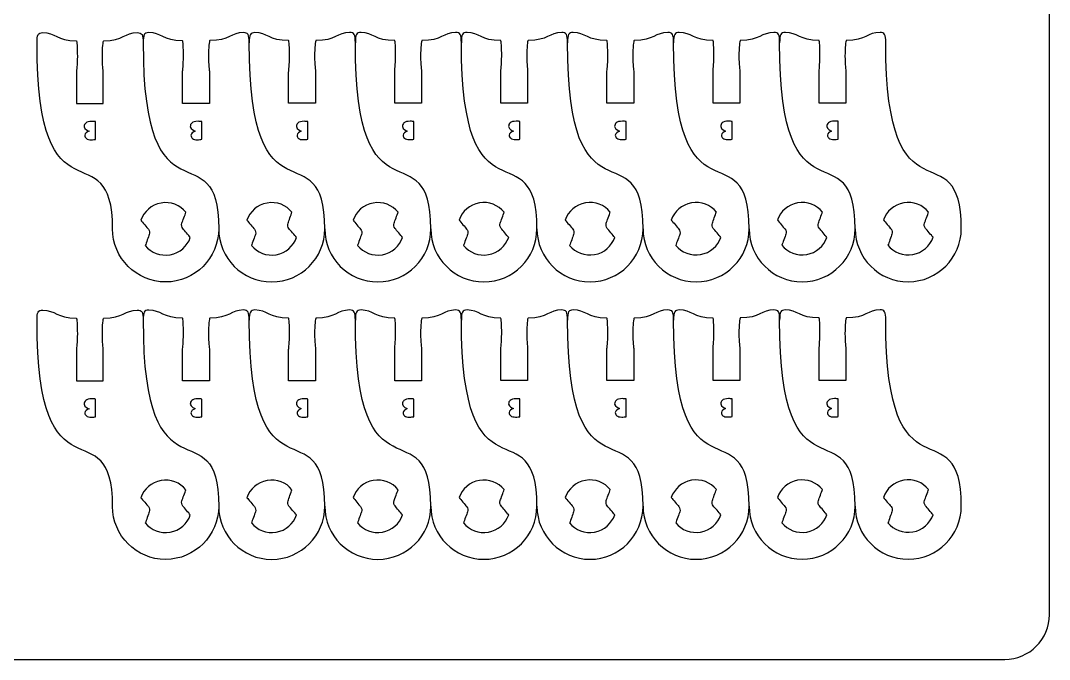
# Model space of a CAD drawing. Extents: x 0 to 300, y 0 to 300.
# Drawn here: x 184.9 to 300, y 0.1 to 71.5 of the extents above; entities that cross this region are included whole.
import ezdxf

# ---------------------------------------------------------------- set-up
doc = ezdxf.new("R2010")
doc.units = 0
doc.header["$MEASUREMENT"] = 0
doc.layers.add('DEFAULT', color=7, linetype='CONTINUOUS')

msp = doc.modelspace()

# ---------------------------------------------------------------- linework, layer by layer
at = {"layer": 'DEFAULT', "color": 1}
for points, knots in [([(295, 0.1), (198.33, 0.1), (101.67, 0.1), (5, 0.1), (2.25, 0.1), (0, 2.35), (0, 5.1), (0, 101.77), (0, 198.43), (0, 295.1), (0, 297.85), (2.25, 300.1), (5, 300.1), (101.67, 300.1), (198.33, 300.1), (295, 300.1), (297.75, 300.1), (300, 297.85), (300, 295.1), (300, 198.43), (300, 101.77), (300, 5.1), (300, 2.35), (297.75, 0.1), (295, 0.1)], [0, 0, 0, 0, 822.047, 822.047, 822.047, 823.047, 823.047, 823.047, 1645.094, 1645.094, 1645.094, 1646.094, 1646.094, 1646.094, 2468.141, 2468.141, 2468.141, 2469.141, 2469.141, 2469.141, 3291.188, 3291.188, 3291.188, 3292.188, 3292.188, 3292.188, 3292.188]), ([(194.21, 69.26), (194.15, 69.25), (194.06, 68.47), (194.06, 67.51), (194.06, 66.55), (194.16, 65.94), (194.16, 65.76), (194.16, 64.88), (194.16, 62.26), (194.16, 62.26), (193.16, 62.26), (192.16, 62.26), (191.16, 62.26), (191.16, 63.43), (191.16, 64.59), (191.16, 65.76), (191.16, 65.94), (191.26, 66.54), (191.26, 67.51), (191.26, 68.48), (191.22, 69.26), (191.16, 69.26), (188.95, 69.26), (188.79, 70.17), (187.39, 70.17), (186.88, 70.17), (186.75, 69.94), (186.75, 69.02), (186.75, 47.75), (195.2, 59.65), (195.2, 48.23), (195.2, 44.96), (197.87, 42.29), (201.14, 42.29), (204.41, 42.29), (207.07, 44.96), (207.07, 48.23), (207.07, 59.65), (198.62, 47.75), (198.62, 69.02), (198.62, 69.94), (198.5, 70.17), (197.97, 70.17), (196.58, 70.17), (196.42, 69.26), (194.21, 69.26)], [1, 1, 1, 1, 2, 2, 2, 3, 3, 3, 4, 4, 4, 12.51, 12.51, 12.51, 22.43, 22.43, 22.43, 23.43, 23.43, 23.43, 24.43, 24.43, 24.43, 25.43, 25.43, 25.43, 26.43, 26.43, 26.43, 27.43, 27.43, 27.43, 28.43, 28.43, 28.43, 29.43, 29.43, 29.43, 30.43, 30.43, 30.43, 31.43, 31.43, 31.43, 32.43, 32.43, 32.43, 32.43]), ([(207.07, 48.23), (207.07, 44.96), (209.73, 42.29), (213, 42.3), (216.28, 42.3), (218.94, 44.96), (218.94, 48.23), (218.93, 59.66), (210.49, 47.75), (210.49, 69.03), (210.49, 69.95), (210.36, 70.17), (209.84, 70.17), (208.45, 70.17), (208.29, 69.27), (206.08, 69.27), (206.02, 69.26), (205.93, 68.48), (205.93, 67.52), (205.93, 66.55), (206.03, 65.94), (206.03, 65.76), (206.03, 64.89), (206.03, 62.26), (206.03, 62.26), (205.03, 62.26), (204.03, 62.26), (203.03, 62.26), (203.03, 63.43), (203.03, 64.6), (203.03, 65.76), (203.03, 65.94), (203.13, 66.54), (203.13, 67.52), (203.13, 68.48), (203.08, 69.26), (203.03, 69.26), (200.82, 69.26), (200.66, 70.17), (199.26, 70.17), (198.74, 70.17), (198.62, 69.94), (198.62, 69.02)], [0, 0, 0, 0, 1, 1, 1, 2, 2, 2, 3, 3, 3, 4, 4, 4, 5, 5, 5, 6, 6, 6, 7, 7, 7, 8, 8, 8, 16.51, 16.51, 16.51, 26.43, 26.43, 26.43, 27.43, 27.43, 27.43, 28.43, 28.43, 28.43, 29.43, 29.43, 29.43, 30.43, 30.43, 30.43, 30.43]), ([(218.94, 48.23), (218.94, 44.96), (221.6, 42.3), (224.87, 42.3), (228.14, 42.3), (230.81, 44.96), (230.8, 48.24), (230.8, 59.66), (222.36, 47.76), (222.36, 69.03), (222.36, 69.95), (222.23, 70.18), (221.71, 70.18), (220.32, 70.18), (220.15, 69.27), (217.95, 69.27), (217.89, 69.26), (217.8, 68.48), (217.79, 67.52), (217.8, 66.55), (217.9, 65.94), (217.9, 65.77), (217.9, 64.89), (217.9, 62.27), (217.9, 62.27), (216.9, 62.27), (215.9, 62.27), (214.9, 62.27), (214.9, 63.43), (214.9, 64.6), (214.9, 65.77), (214.9, 65.94), (215, 66.55), (215, 67.52), (215, 68.49), (214.95, 69.27), (214.9, 69.27), (212.69, 69.27), (212.52, 70.17), (211.13, 70.17), (210.61, 70.17), (210.49, 69.95), (210.49, 69.03)], [0, 0, 0, 0, 1, 1, 1, 2, 2, 2, 3, 3, 3, 4, 4, 4, 5, 5, 5, 6, 6, 6, 7, 7, 7, 8, 8, 8, 16.51, 16.51, 16.51, 26.43, 26.43, 26.43, 27.43, 27.43, 27.43, 28.43, 28.43, 28.43, 29.43, 29.43, 29.43, 30.43, 30.43, 30.43, 30.43]), ([(230.8, 48.24), (230.8, 44.97), (233.47, 42.3), (236.74, 42.3), (240.01, 42.3), (242.68, 44.97), (242.67, 48.24), (242.67, 59.66), (234.22, 47.76), (234.22, 69.03), (234.22, 69.95), (234.1, 70.18), (233.58, 70.18), (232.18, 70.18), (232.02, 69.27), (229.81, 69.27), (229.75, 69.26), (229.66, 68.48), (229.66, 67.52), (229.66, 66.56), (229.76, 65.95), (229.76, 65.77), (229.76, 64.9), (229.77, 62.27), (229.77, 62.27), (228.77, 62.27), (227.77, 62.27), (226.76, 62.27), (226.76, 63.44), (226.76, 64.6), (226.76, 65.77), (226.76, 65.95), (226.86, 66.55), (226.86, 67.52), (226.86, 68.49), (226.82, 69.27), (226.76, 69.27), (224.55, 69.27), (224.39, 70.18), (223, 70.18), (222.48, 70.18), (222.36, 69.95), (222.36, 69.03)], [0, 0, 0, 0, 1, 1, 1, 2, 2, 2, 3, 3, 3, 4, 4, 4, 5, 5, 5, 6, 6, 6, 7, 7, 7, 8, 8, 8, 16.51, 16.51, 16.51, 26.43, 26.43, 26.43, 27.43, 27.43, 27.43, 28.43, 28.43, 28.43, 29.43, 29.43, 29.43, 30.43, 30.43, 30.43, 30.43]), ([(242.67, 48.24), (242.67, 44.97), (245.34, 42.3), (248.61, 42.31), (251.88, 42.31), (254.54, 44.97), (254.54, 48.24), (254.54, 59.67), (246.09, 47.76), (246.09, 69.04), (246.09, 69.96), (245.97, 70.18), (245.44, 70.18), (244.05, 70.18), (243.89, 69.28), (241.68, 69.28), (241.62, 69.27), (241.53, 68.49), (241.53, 67.53), (241.53, 66.56), (241.63, 65.95), (241.63, 65.77), (241.63, 64.9), (241.63, 62.27), (241.63, 62.27), (240.63, 62.27), (239.63, 62.27), (238.63, 62.27), (238.63, 63.44), (238.63, 64.61), (238.63, 65.77), (238.63, 65.95), (238.73, 66.55), (238.73, 67.53), (238.73, 68.49), (238.69, 69.27), (238.63, 69.27), (236.42, 69.27), (236.26, 70.18), (234.86, 70.18), (234.35, 70.18), (234.22, 69.95), (234.22, 69.03)], [0, 0, 0, 0, 1, 1, 1, 2, 2, 2, 3, 3, 3, 4, 4, 4, 5, 5, 5, 6, 6, 6, 7, 7, 7, 8, 8, 8, 16.51, 16.51, 16.51, 26.43, 26.43, 26.43, 27.43, 27.43, 27.43, 28.43, 28.43, 28.43, 29.43, 29.43, 29.43, 30.43, 30.43, 30.43, 30.43]), ([(254.54, 48.24), (254.54, 44.97), (257.2, 42.31), (260.47, 42.31), (263.75, 42.31), (266.41, 44.97), (266.41, 48.25), (266.4, 59.67), (257.96, 47.77), (257.96, 69.04), (257.96, 69.96), (257.83, 70.19), (257.31, 70.19), (255.92, 70.19), (255.76, 69.28), (253.55, 69.28), (253.49, 69.27), (253.4, 68.49), (253.4, 67.53), (253.4, 66.56), (253.5, 65.95), (253.5, 65.78), (253.5, 64.9), (253.5, 62.28), (253.5, 62.28), (252.5, 62.28), (251.5, 62.28), (250.5, 62.28), (250.5, 63.44), (250.5, 64.61), (250.5, 65.78), (250.5, 65.95), (250.6, 66.56), (250.6, 67.53), (250.6, 68.5), (250.55, 69.28), (250.5, 69.28), (248.29, 69.28), (248.13, 70.18), (246.73, 70.18), (246.21, 70.18), (246.09, 69.96), (246.09, 69.04)], [0, 0, 0, 0, 1, 1, 1, 2, 2, 2, 3, 3, 3, 4, 4, 4, 5, 5, 5, 6, 6, 6, 7, 7, 7, 8, 8, 8, 16.51, 16.51, 16.51, 26.431, 26.431, 26.431, 27.431, 27.431, 27.431, 28.431, 28.431, 28.431, 29.431, 29.431, 29.431, 30.431, 30.431, 30.431, 30.431]), ([(266.41, 48.25), (266.41, 44.98), (269.07, 42.31), (272.34, 42.31), (275.61, 42.31), (278.28, 44.98), (278.27, 48.25), (278.27, 59.67), (269.82, 47.77), (269.82, 69.04), (269.82, 69.97), (269.7, 70.19), (269.18, 70.19), (267.79, 70.19), (267.62, 69.28), (265.42, 69.28), (265.36, 69.27), (265.27, 68.49), (265.26, 67.53), (265.27, 66.57), (265.37, 65.96), (265.37, 65.78), (265.37, 64.91), (265.37, 62.28), (265.37, 62.28), (264.37, 62.28), (263.37, 62.28), (262.37, 62.28), (262.37, 63.45), (262.37, 64.61), (262.37, 65.78), (262.37, 65.96), (262.47, 66.56), (262.47, 67.53), (262.47, 68.5), (262.42, 69.28), (262.37, 69.28), (260.16, 69.28), (259.99, 70.19), (258.6, 70.19), (258.08, 70.19), (257.96, 69.96), (257.96, 69.04)], [0, 0, 0, 0, 1, 1, 1, 2, 2, 2, 3, 3, 3, 4, 4, 4, 5, 5, 5, 6, 6, 6, 7, 7, 7, 8, 8, 8, 16.51, 16.51, 16.51, 26.43, 26.43, 26.43, 27.43, 27.43, 27.43, 28.43, 28.43, 28.43, 29.43, 29.43, 29.43, 30.43, 30.43, 30.43, 30.43]), ([(278.27, 48.25), (278.27, 44.98), (280.94, 42.31), (284.21, 42.32), (287.48, 42.32), (290.14, 44.98), (290.14, 48.26), (290.14, 59.68), (281.69, 47.78), (281.69, 69.05), (281.69, 69.97), (281.57, 70.19), (281.05, 70.19), (279.65, 70.19), (279.49, 69.29), (277.28, 69.29), (277.22, 69.28), (277.13, 68.5), (277.13, 67.54), (277.13, 66.57), (277.23, 65.96), (277.23, 65.78), (277.23, 64.91), (277.24, 62.29), (277.24, 62.29), (276.24, 62.29), (275.24, 62.29), (274.23, 62.29), (274.23, 63.45), (274.23, 64.62), (274.23, 65.78), (274.23, 65.96), (274.33, 66.56), (274.33, 67.54), (274.33, 68.5), (274.29, 69.28), (274.23, 69.28), (272.02, 69.28), (271.86, 70.19), (270.47, 70.19), (269.95, 70.19), (269.82, 69.97), (269.82, 69.04)], [0, 0, 0, 0, 1, 1, 1, 2, 2, 2, 3, 3, 3, 4, 4, 4, 5, 5, 5, 6, 6, 6, 7, 7, 7, 8, 8, 8, 16.51, 16.51, 16.51, 26.43, 26.43, 26.43, 27.43, 27.43, 27.43, 28.43, 28.43, 28.43, 29.43, 29.43, 29.43, 30.43, 30.43, 30.43, 30.43]), ([(203.41, 50.08), (203.31, 49.8), (203.05, 49.1), (202.96, 48.86), (202.89, 48.65), (202.93, 48.42), (203.07, 48.26), (203.23, 48.06), (203.72, 47.48), (203.9, 47.26), (203.57, 46.29), (202.73, 45.53), (201.64, 45.34), (200.56, 45.15), (199.51, 45.57), (198.86, 46.36), (198.96, 46.64), (199.22, 47.35), (199.31, 47.59), (199.38, 47.8), (199.34, 48.03), (199.21, 48.19), (199.04, 48.39), (198.55, 48.97), (198.36, 49.2), (198.71, 50.17), (199.54, 50.92), (200.62, 51.12), (201.71, 51.31), (202.76, 50.88), (203.41, 50.08)], [1, 1, 1, 1, 2, 2, 2, 3, 3, 3, 4, 4, 4, 5, 5, 5, 6, 6, 6, 7, 7, 7, 8, 8, 8, 9, 9, 9, 10, 10, 10, 11, 11, 11, 11]), ([(215.27, 50.09), (215.17, 49.81), (214.92, 49.1), (214.83, 48.86), (214.75, 48.66), (214.8, 48.43), (214.93, 48.26), (215.1, 48.07), (215.59, 47.49), (215.77, 47.26), (215.44, 46.29), (214.6, 45.53), (213.51, 45.34), (212.43, 45.15), (211.38, 45.58), (210.73, 46.37), (210.83, 46.64), (211.09, 47.36), (211.18, 47.6), (211.25, 47.8), (211.21, 48.03), (211.07, 48.2), (210.91, 48.39), (210.42, 48.97), (210.23, 49.2), (210.57, 50.17), (211.41, 50.93), (212.49, 51.12), (213.57, 51.31), (214.63, 50.88), (215.27, 50.09)], [1, 1, 1, 1, 2, 2, 2, 3, 3, 3, 4, 4, 4, 5, 5, 5, 6, 6, 6, 7, 7, 7, 8, 8, 8, 9, 9, 9, 10, 10, 10, 11, 11, 11, 11]), ([(227.14, 50.09), (227.04, 49.81), (226.78, 49.1), (226.69, 48.86), (226.62, 48.66), (226.66, 48.43), (226.8, 48.27), (226.97, 48.07), (227.45, 47.49), (227.64, 47.27), (227.3, 46.3), (226.47, 45.53), (225.38, 45.34), (224.3, 45.15), (223.25, 45.58), (222.6, 46.37), (222.7, 46.64), (222.95, 47.36), (223.05, 47.6), (223.12, 47.81), (223.08, 48.04), (222.94, 48.2), (222.77, 48.4), (222.29, 48.98), (222.1, 49.2), (222.44, 50.17), (223.28, 50.93), (224.36, 51.12), (225.44, 51.32), (226.49, 50.89), (227.14, 50.09)], [1, 1, 1, 1, 2, 2, 2, 3, 3, 3, 4, 4, 4, 5, 5, 5, 6, 6, 6, 7, 7, 7, 8, 8, 8, 9, 9, 9, 10, 10, 10, 11, 11, 11, 11]), ([(239.01, 50.09), (238.91, 49.81), (238.65, 49.11), (238.56, 48.87), (238.49, 48.66), (238.53, 48.43), (238.67, 48.27), (238.83, 48.07), (239.32, 47.49), (239.51, 47.27), (239.17, 46.3), (238.33, 45.54), (237.25, 45.35), (236.17, 45.16), (235.12, 45.58), (234.47, 46.37), (234.56, 46.65), (234.82, 47.37), (234.91, 47.61), (234.98, 47.81), (234.95, 48.04), (234.81, 48.21), (234.64, 48.4), (234.16, 48.98), (233.97, 49.21), (234.31, 50.18), (235.15, 50.94), (236.23, 51.13), (237.31, 51.32), (238.36, 50.89), (239.01, 50.09)], [1, 1, 1, 1, 2, 2, 2, 3, 3, 3, 4, 4, 4, 5, 5, 5, 6, 6, 6, 7, 7, 7, 8, 8, 8, 9, 9, 9, 10, 10, 10, 11, 11, 11, 11]), ([(250.88, 50.1), (250.77, 49.82), (250.52, 49.11), (250.43, 48.87), (250.36, 48.67), (250.4, 48.44), (250.53, 48.27), (250.7, 48.08), (251.19, 47.5), (251.37, 47.27), (251.04, 46.3), (250.2, 45.54), (249.11, 45.35), (248.03, 45.16), (246.98, 45.59), (246.33, 46.38), (246.43, 46.65), (246.69, 47.37), (246.78, 47.61), (246.85, 47.81), (246.81, 48.04), (246.68, 48.21), (246.51, 48.4), (246.02, 48.99), (245.83, 49.21), (246.17, 50.18), (247.01, 50.94), (248.09, 51.13), (249.18, 51.32), (250.23, 50.89), (250.88, 50.1)], [1, 1, 1, 1, 2, 2, 2, 3, 3, 3, 4, 4, 4, 5, 5, 5, 6, 6, 6, 7, 7, 7, 8, 8, 8, 9, 9, 9, 10, 10, 10, 11, 11, 11, 11]), ([(262.74, 50.1), (262.64, 49.82), (262.38, 49.12), (262.3, 48.88), (262.22, 48.67), (262.26, 48.44), (262.4, 48.28), (262.57, 48.08), (263.06, 47.5), (263.24, 47.28), (262.91, 46.31), (262.07, 45.55), (260.98, 45.36), (259.9, 45.16), (258.85, 45.59), (258.2, 46.38), (258.3, 46.65), (258.56, 47.37), (258.65, 47.61), (258.72, 47.82), (258.68, 48.05), (258.54, 48.21), (258.38, 48.41), (257.89, 48.99), (257.7, 49.21), (258.04, 50.18), (258.88, 50.94), (259.96, 51.13), (261.04, 51.33), (262.1, 50.9), (262.74, 50.1)], [1, 1, 1, 1, 2, 2, 2, 3, 3, 3, 4, 4, 4, 5, 5, 5, 6, 6, 6, 7, 7, 7, 8, 8, 8, 9, 9, 9, 10, 10, 10, 11, 11, 11, 11]), ([(274.61, 50.1), (274.51, 49.82), (274.25, 49.12), (274.16, 48.88), (274.09, 48.67), (274.13, 48.45), (274.27, 48.28), (274.44, 48.09), (274.92, 47.5), (275.11, 47.28), (274.77, 46.31), (273.93, 45.55), (272.85, 45.36), (271.77, 45.17), (270.72, 45.6), (270.07, 46.39), (270.17, 46.66), (270.42, 47.38), (270.52, 47.62), (270.59, 47.82), (270.55, 48.05), (270.41, 48.22), (270.24, 48.41), (269.76, 48.99), (269.57, 49.22), (269.91, 50.19), (270.75, 50.95), (271.83, 51.14), (272.91, 51.33), (273.96, 50.9), (274.61, 50.1)], [1, 1, 1, 1, 2, 2, 2, 3, 3, 3, 4, 4, 4, 5, 5, 5, 6, 6, 6, 7, 7, 7, 8, 8, 8, 9, 9, 9, 10, 10, 10, 11, 11, 11, 11]), ([(286.48, 50.11), (286.38, 49.83), (286.12, 49.12), (286.03, 48.88), (285.96, 48.68), (286, 48.45), (286.14, 48.28), (286.3, 48.09), (286.79, 47.51), (286.98, 47.29), (286.64, 46.31), (285.8, 45.55), (284.72, 45.36), (283.64, 45.17), (282.58, 45.6), (281.94, 46.39), (282.03, 46.66), (282.29, 47.38), (282.38, 47.62), (282.45, 47.82), (282.42, 48.05), (282.28, 48.22), (282.11, 48.41), (281.63, 49), (281.43, 49.22), (281.78, 50.19), (282.62, 50.95), (283.7, 51.14), (284.78, 51.33), (285.83, 50.9), (286.48, 50.11)], [1, 1, 1, 1, 2, 2, 2, 3, 3, 3, 4, 4, 4, 5, 5, 5, 6, 6, 6, 7, 7, 7, 8, 8, 8, 9, 9, 9, 10, 10, 10, 11, 11, 11, 11]), ([(194.21, 38.25), (194.15, 38.23), (194.06, 37.46), (194.06, 36.5), (194.06, 35.53), (194.16, 34.92), (194.16, 34.74), (194.16, 33.87), (194.16, 31.24), (194.16, 31.24), (193.16, 31.24), (192.16, 31.24), (191.16, 31.24), (191.16, 32.41), (191.16, 33.58), (191.16, 34.74), (191.16, 34.92), (191.26, 35.52), (191.26, 36.5), (191.26, 37.46), (191.22, 38.24), (191.16, 38.24), (188.95, 38.24), (188.79, 39.15), (187.39, 39.15), (186.88, 39.15), (186.75, 38.92), (186.75, 38), (186.75, 16.73), (195.2, 28.63), (195.2, 17.21), (195.2, 13.94), (197.87, 11.27), (201.14, 11.28), (204.41, 11.28), (207.07, 13.94), (207.07, 17.21), (207.07, 28.64), (198.62, 16.73), (198.62, 38.01), (198.62, 38.93), (198.5, 39.15), (197.97, 39.15), (196.58, 39.15), (196.42, 38.25), (194.21, 38.25)], [1, 1, 1, 1, 2, 2, 2, 3, 3, 3, 4, 4, 4, 12.51, 12.51, 12.51, 22.43, 22.43, 22.43, 23.43, 23.43, 23.43, 24.43, 24.43, 24.43, 25.43, 25.43, 25.43, 26.43, 26.43, 26.43, 27.43, 27.43, 27.43, 28.43, 28.43, 28.43, 29.43, 29.43, 29.43, 30.43, 30.43, 30.43, 31.43, 31.43, 31.43, 32.43, 32.43, 32.43, 32.43]), ([(207.07, 17.21), (207.07, 13.94), (209.73, 11.28), (213, 11.28), (216.28, 11.28), (218.94, 13.94), (218.94, 17.22), (218.93, 28.64), (210.49, 16.74), (210.49, 38.01), (210.49, 38.93), (210.36, 39.16), (209.84, 39.16), (208.45, 39.16), (208.29, 38.25), (206.08, 38.25), (206.02, 38.24), (205.93, 37.46), (205.93, 36.5), (205.93, 35.53), (206.03, 34.92), (206.03, 34.75), (206.03, 33.87), (206.03, 31.25), (206.03, 31.25), (205.03, 31.25), (204.03, 31.25), (203.03, 31.25), (203.03, 32.41), (203.03, 33.58), (203.03, 34.75), (203.03, 34.92), (203.13, 35.53), (203.13, 36.5), (203.13, 37.47), (203.08, 38.25), (203.03, 38.25), (200.82, 38.25), (200.66, 39.15), (199.26, 39.15), (198.74, 39.15), (198.62, 38.93), (198.62, 38.01)], [0, 0, 0, 0, 1, 1, 1, 2, 2, 2, 3, 3, 3, 4, 4, 4, 5, 5, 5, 6, 6, 6, 7, 7, 7, 8, 8, 8, 16.51, 16.51, 16.51, 26.431, 26.431, 26.431, 27.431, 27.431, 27.431, 28.431, 28.431, 28.431, 29.431, 29.431, 29.431, 30.431, 30.431, 30.431, 30.431]), ([(218.94, 17.22), (218.94, 13.95), (221.6, 11.28), (224.87, 11.28), (228.14, 11.28), (230.81, 13.95), (230.8, 17.22), (230.8, 28.64), (222.36, 16.74), (222.36, 38.01), (222.36, 38.93), (222.23, 39.16), (221.71, 39.16), (220.32, 39.16), (220.15, 38.25), (217.95, 38.25), (217.89, 38.24), (217.8, 37.46), (217.79, 36.5), (217.8, 35.54), (217.9, 34.93), (217.9, 34.75), (217.9, 33.87), (217.9, 31.25), (217.9, 31.25), (216.9, 31.25), (215.9, 31.25), (214.9, 31.25), (214.9, 32.42), (214.9, 33.58), (214.9, 34.75), (214.9, 34.93), (215, 35.53), (215, 36.5), (215, 37.47), (214.95, 38.25), (214.9, 38.25), (212.69, 38.25), (212.52, 39.16), (211.13, 39.16), (210.61, 39.16), (210.49, 38.93), (210.49, 38.01)], [0, 0, 0, 0, 1, 1, 1, 2, 2, 2, 3, 3, 3, 4, 4, 4, 5, 5, 5, 6, 6, 6, 7, 7, 7, 8, 8, 8, 16.51, 16.51, 16.51, 26.43, 26.43, 26.43, 27.43, 27.43, 27.43, 28.43, 28.43, 28.43, 29.43, 29.43, 29.43, 30.43, 30.43, 30.43, 30.43]), ([(230.8, 17.22), (230.8, 13.95), (233.47, 11.28), (236.74, 11.29), (240.01, 11.29), (242.68, 13.95), (242.67, 17.22), (242.67, 28.65), (234.22, 16.74), (234.22, 38.02), (234.22, 38.94), (234.1, 39.16), (233.58, 39.16), (232.18, 39.16), (232.02, 38.26), (229.81, 38.26), (229.75, 38.25), (229.66, 37.47), (229.66, 36.51), (229.66, 35.54), (229.76, 34.93), (229.76, 34.75), (229.76, 33.88), (229.77, 31.25), (229.77, 31.25), (228.77, 31.25), (227.77, 31.25), (226.76, 31.25), (226.76, 32.42), (226.76, 33.59), (226.76, 34.75), (226.76, 34.93), (226.86, 35.53), (226.86, 36.51), (226.86, 37.47), (226.82, 38.25), (226.76, 38.25), (224.55, 38.25), (224.39, 39.16), (223, 39.16), (222.48, 39.16), (222.36, 38.93), (222.36, 38.01)], [0, 0, 0, 0, 1, 1, 1, 2, 2, 2, 3, 3, 3, 4, 4, 4, 5, 5, 5, 6, 6, 6, 7, 7, 7, 8, 8, 8, 16.51, 16.51, 16.51, 26.43, 26.43, 26.43, 27.43, 27.43, 27.43, 28.43, 28.43, 28.43, 29.43, 29.43, 29.43, 30.43, 30.43, 30.43, 30.43]), ([(242.67, 17.22), (242.67, 13.95), (245.34, 11.29), (248.61, 11.29), (251.88, 11.29), (254.54, 13.95), (254.54, 17.23), (254.54, 28.65), (246.09, 16.75), (246.09, 38.02), (246.09, 38.94), (245.97, 39.17), (245.44, 39.17), (244.05, 39.17), (243.89, 38.26), (241.68, 38.26), (241.62, 38.25), (241.53, 37.47), (241.53, 36.51), (241.53, 35.54), (241.63, 34.93), (241.63, 34.76), (241.63, 33.88), (241.63, 31.26), (241.63, 31.26), (240.63, 31.26), (239.63, 31.26), (238.63, 31.26), (238.63, 32.42), (238.63, 33.59), (238.63, 34.76), (238.63, 34.93), (238.73, 35.54), (238.73, 36.51), (238.73, 37.48), (238.69, 38.26), (238.63, 38.26), (236.42, 38.26), (236.26, 39.16), (234.86, 39.16), (234.35, 39.16), (234.22, 38.94), (234.22, 38.02)], [0, 0, 0, 0, 1, 1, 1, 2, 2, 2, 3, 3, 3, 4, 4, 4, 5, 5, 5, 6, 6, 6, 7, 7, 7, 8, 8, 8, 16.51, 16.51, 16.51, 26.43, 26.43, 26.43, 27.43, 27.43, 27.43, 28.43, 28.43, 28.43, 29.43, 29.43, 29.43, 30.43, 30.43, 30.43, 30.43]), ([(254.54, 17.23), (254.54, 13.96), (257.2, 11.29), (260.47, 11.29), (263.75, 11.29), (266.41, 13.96), (266.41, 17.23), (266.4, 28.65), (257.96, 16.75), (257.96, 38.02), (257.96, 38.94), (257.83, 39.17), (257.31, 39.17), (255.92, 39.17), (255.76, 38.26), (253.55, 38.26), (253.49, 38.25), (253.4, 37.47), (253.4, 36.51), (253.4, 35.55), (253.5, 34.94), (253.5, 34.76), (253.5, 33.89), (253.5, 31.26), (253.5, 31.26), (252.5, 31.26), (251.5, 31.26), (250.5, 31.26), (250.5, 32.43), (250.5, 33.59), (250.5, 34.76), (250.5, 34.94), (250.6, 35.54), (250.6, 36.51), (250.6, 37.48), (250.55, 38.26), (250.5, 38.26), (248.29, 38.26), (248.13, 39.17), (246.73, 39.17), (246.21, 39.17), (246.09, 38.94), (246.09, 38.02)], [0, 0, 0, 0, 1, 1, 1, 2, 2, 2, 3, 3, 3, 4, 4, 4, 5, 5, 5, 6, 6, 6, 7, 7, 7, 8, 8, 8, 16.51, 16.51, 16.51, 26.43, 26.43, 26.43, 27.43, 27.43, 27.43, 28.43, 28.43, 28.43, 29.43, 29.43, 29.43, 30.43, 30.43, 30.43, 30.43]), ([(266.41, 17.23), (266.41, 13.96), (269.07, 11.29), (272.34, 11.3), (275.61, 11.3), (278.28, 13.96), (278.27, 17.23), (278.27, 28.66), (269.82, 16.75), (269.82, 38.03), (269.82, 38.95), (269.7, 39.17), (269.18, 39.17), (267.79, 39.17), (267.62, 38.27), (265.42, 38.27), (265.36, 38.26), (265.27, 37.48), (265.26, 36.52), (265.27, 35.55), (265.37, 34.94), (265.37, 34.76), (265.37, 33.89), (265.37, 31.26), (265.37, 31.26), (264.37, 31.26), (263.37, 31.26), (262.37, 31.26), (262.37, 32.43), (262.37, 33.6), (262.37, 34.76), (262.37, 34.94), (262.47, 35.54), (262.47, 36.52), (262.47, 37.48), (262.42, 38.26), (262.37, 38.26), (260.16, 38.26), (259.99, 39.17), (258.6, 39.17), (258.08, 39.17), (257.96, 38.94), (257.96, 38.02)], [0, 0, 0, 0, 1, 1, 1, 2, 2, 2, 3, 3, 3, 4, 4, 4, 5, 5, 5, 6, 6, 6, 7, 7, 7, 8, 8, 8, 16.51, 16.51, 16.51, 26.43, 26.43, 26.43, 27.43, 27.43, 27.43, 28.43, 28.43, 28.43, 29.43, 29.43, 29.43, 30.43, 30.43, 30.43, 30.43]), ([(278.27, 17.23), (278.27, 13.96), (280.94, 11.3), (284.21, 11.3), (287.48, 11.3), (290.14, 13.96), (290.14, 17.24), (290.14, 28.66), (281.69, 16.76), (281.69, 38.03), (281.69, 38.95), (281.57, 39.18), (281.05, 39.18), (279.65, 39.18), (279.49, 38.27), (277.28, 38.27), (277.22, 38.26), (277.13, 37.48), (277.13, 36.52), (277.13, 35.55), (277.23, 34.94), (277.23, 34.77), (277.23, 33.89), (277.24, 31.27), (277.24, 31.27), (276.24, 31.27), (275.24, 31.27), (274.23, 31.27), (274.23, 32.43), (274.23, 33.6), (274.23, 34.77), (274.23, 34.94), (274.33, 35.55), (274.33, 36.52), (274.33, 37.49), (274.29, 38.27), (274.23, 38.27), (272.02, 38.27), (271.86, 39.17), (270.47, 39.17), (269.95, 39.17), (269.82, 38.95), (269.82, 38.03)], [0, 0, 0, 0, 1, 1, 1, 2, 2, 2, 3, 3, 3, 4, 4, 4, 5, 5, 5, 6, 6, 6, 7, 7, 7, 8, 8, 8, 16.51, 16.51, 16.51, 26.43, 26.43, 26.43, 27.43, 27.43, 27.43, 28.43, 28.43, 28.43, 29.43, 29.43, 29.43, 30.43, 30.43, 30.43, 30.43]), ([(203.41, 19.06), (203.31, 18.79), (203.05, 18.08), (202.96, 17.84), (202.89, 17.64), (202.93, 17.41), (203.07, 17.24), (203.23, 17.05), (203.72, 16.47), (203.9, 16.24), (203.57, 15.27), (202.73, 14.51), (201.64, 14.32), (200.56, 14.13), (199.51, 14.56), (198.86, 15.35), (198.96, 15.62), (199.22, 16.34), (199.31, 16.58), (199.38, 16.78), (199.34, 17.01), (199.21, 17.18), (199.04, 17.37), (198.55, 17.95), (198.36, 18.18), (198.71, 19.15), (199.54, 19.91), (200.62, 20.1), (201.71, 20.29), (202.76, 19.86), (203.41, 19.06)], [1, 1, 1, 1, 2, 2, 2, 3, 3, 3, 4, 4, 4, 5, 5, 5, 6, 6, 6, 7, 7, 7, 8, 8, 8, 9, 9, 9, 10, 10, 10, 11, 11, 11, 11]), ([(215.27, 19.07), (215.17, 18.79), (214.92, 18.08), (214.83, 17.84), (214.75, 17.64), (214.8, 17.41), (214.93, 17.24), (215.1, 17.05), (215.59, 16.47), (215.77, 16.25), (215.44, 15.28), (214.6, 14.51), (213.51, 14.32), (212.43, 14.13), (211.38, 14.56), (210.73, 15.35), (210.83, 15.62), (211.09, 16.34), (211.18, 16.58), (211.25, 16.79), (211.21, 17.02), (211.07, 17.18), (210.91, 17.38), (210.42, 17.96), (210.23, 18.18), (210.57, 19.15), (211.41, 19.91), (212.49, 20.1), (213.57, 20.3), (214.63, 19.87), (215.27, 19.07)], [1, 1, 1, 1, 2, 2, 2, 3, 3, 3, 4, 4, 4, 5, 5, 5, 6, 6, 6, 7, 7, 7, 8, 8, 8, 9, 9, 9, 10, 10, 10, 11, 11, 11, 11]), ([(227.14, 19.07), (227.04, 18.79), (226.78, 18.09), (226.69, 17.85), (226.62, 17.64), (226.66, 17.41), (226.8, 17.25), (226.97, 17.05), (227.45, 16.47), (227.64, 16.25), (227.3, 15.28), (226.47, 14.52), (225.38, 14.33), (224.3, 14.14), (223.25, 14.56), (222.6, 15.35), (222.7, 15.63), (222.95, 16.35), (223.05, 16.59), (223.12, 16.79), (223.08, 17.02), (222.94, 17.18), (222.77, 17.38), (222.29, 17.96), (222.1, 18.19), (222.44, 19.16), (223.28, 19.92), (224.36, 20.11), (225.44, 20.3), (226.49, 19.87), (227.14, 19.07)], [1, 1, 1, 1, 2, 2, 2, 3, 3, 3, 4, 4, 4, 5, 5, 5, 6, 6, 6, 7, 7, 7, 8, 8, 8, 9, 9, 9, 10, 10, 10, 11, 11, 11, 11]), ([(239.01, 19.08), (238.91, 18.8), (238.65, 18.09), (238.56, 17.85), (238.49, 17.65), (238.53, 17.42), (238.67, 17.25), (238.83, 17.06), (239.32, 16.48), (239.51, 16.25), (239.17, 15.28), (238.33, 14.52), (237.25, 14.33), (236.17, 14.14), (235.12, 14.57), (234.47, 15.36), (234.56, 15.63), (234.82, 16.35), (234.91, 16.59), (234.98, 16.79), (234.95, 17.02), (234.81, 17.19), (234.64, 17.38), (234.16, 17.96), (233.97, 18.19), (234.31, 19.16), (235.15, 19.92), (236.23, 20.11), (237.31, 20.3), (238.36, 19.87), (239.01, 19.08)], [1, 1, 1, 1, 2, 2, 2, 3, 3, 3, 4, 4, 4, 5, 5, 5, 6, 6, 6, 7, 7, 7, 8, 8, 8, 9, 9, 9, 10, 10, 10, 11, 11, 11, 11]), ([(250.88, 19.08), (250.77, 18.8), (250.52, 18.1), (250.43, 17.86), (250.36, 17.65), (250.4, 17.42), (250.53, 17.26), (250.7, 17.06), (251.19, 16.48), (251.37, 16.26), (251.04, 15.29), (250.2, 14.53), (249.11, 14.33), (248.03, 14.14), (246.98, 14.57), (246.33, 15.36), (246.43, 15.63), (246.69, 16.35), (246.78, 16.59), (246.85, 16.8), (246.81, 17.03), (246.68, 17.19), (246.51, 17.39), (246.02, 17.97), (245.83, 18.19), (246.17, 19.16), (247.01, 19.92), (248.09, 20.11), (249.18, 20.31), (250.23, 19.88), (250.88, 19.08)], [1, 1, 1, 1, 2, 2, 2, 3, 3, 3, 4, 4, 4, 5, 5, 5, 6, 6, 6, 7, 7, 7, 8, 8, 8, 9, 9, 9, 10, 10, 10, 11, 11, 11, 11]), ([(262.74, 19.08), (262.64, 18.8), (262.38, 18.1), (262.3, 17.86), (262.22, 17.65), (262.26, 17.43), (262.4, 17.26), (262.57, 17.07), (263.06, 16.48), (263.24, 16.26), (262.91, 15.29), (262.07, 14.53), (260.98, 14.34), (259.9, 14.15), (258.85, 14.57), (258.2, 15.36), (258.3, 15.64), (258.56, 16.36), (258.65, 16.6), (258.72, 16.8), (258.68, 17.03), (258.54, 17.2), (258.38, 17.39), (257.89, 17.97), (257.7, 18.2), (258.04, 19.17), (258.88, 19.93), (259.96, 20.12), (261.04, 20.31), (262.1, 19.88), (262.74, 19.08)], [1, 1, 1, 1, 2, 2, 2, 3, 3, 3, 4, 4, 4, 5, 5, 5, 6, 6, 6, 7, 7, 7, 8, 8, 8, 9, 9, 9, 10, 10, 10, 11, 11, 11, 11]), ([(274.61, 19.09), (274.51, 18.81), (274.25, 18.1), (274.16, 17.86), (274.09, 17.66), (274.13, 17.43), (274.27, 17.26), (274.44, 17.07), (274.92, 16.49), (275.11, 16.26), (274.77, 15.29), (273.93, 14.53), (272.85, 14.34), (271.77, 14.15), (270.72, 14.58), (270.07, 15.37), (270.17, 15.64), (270.42, 16.36), (270.52, 16.6), (270.59, 16.8), (270.55, 17.03), (270.41, 17.2), (270.24, 17.39), (269.76, 17.98), (269.57, 18.2), (269.91, 19.17), (270.75, 19.93), (271.83, 20.12), (272.91, 20.31), (273.96, 19.88), (274.61, 19.09)], [1, 1, 1, 1, 2, 2, 2, 3, 3, 3, 4, 4, 4, 5, 5, 5, 6, 6, 6, 7, 7, 7, 8, 8, 8, 9, 9, 9, 10, 10, 10, 11, 11, 11, 11]), ([(286.48, 19.09), (286.38, 18.81), (286.12, 18.11), (286.03, 17.87), (285.96, 17.66), (286, 17.43), (286.14, 17.27), (286.3, 17.07), (286.79, 16.49), (286.98, 16.27), (286.64, 15.3), (285.8, 14.54), (284.72, 14.35), (283.64, 14.16), (282.58, 14.58), (281.94, 15.37), (282.03, 15.64), (282.29, 16.36), (282.38, 16.6), (282.45, 16.81), (282.42, 17.04), (282.28, 17.2), (282.11, 17.4), (281.63, 17.98), (281.43, 18.2), (281.78, 19.18), (282.62, 19.93), (283.7, 20.12), (284.78, 20.32), (285.83, 19.89), (286.48, 19.09)], [1, 1, 1, 1, 2, 2, 2, 3, 3, 3, 4, 4, 4, 5, 5, 5, 6, 6, 6, 7, 7, 7, 8, 8, 8, 9, 9, 9, 10, 10, 10, 11, 11, 11, 11])]:
    msp.add_open_spline(points, degree=3, knots=knots, dxfattribs=at)
at = {"layer": 'DEFAULT', "color": 250}
for points in [[(193.3, 58.23), (193.19, 58.21), (193.01, 58.19), (192.82, 58.19), (192.56, 58.19), (192.39, 58.24), (192.27, 58.34), (192.16, 58.42), (192.1, 58.54), (192.1, 58.69), (192.1, 58.89), (192.36, 59.06), (192.57, 59.14), (192.57, 59.14), (192.03, 59.35), (192.03, 59.65), (192.03, 59.82), (192.09, 59.96), (192.2, 60.06), (192.34, 60.18), (192.57, 60.24), (192.9, 60.24), (193.08, 60.24), (193.21, 60.23), (193.3, 60.22), (193.3, 59.56), (193.3, 58.9), (193.3, 58.23)], [(205.17, 58.24), (205.05, 58.21), (204.87, 58.19), (204.69, 58.19), (204.43, 58.19), (204.26, 58.24), (204.14, 58.34), (204.03, 58.42), (203.97, 58.54), (203.97, 58.7), (203.97, 58.89), (204.22, 59.06), (204.44, 59.14), (204.44, 59.14), (203.89, 59.35), (203.89, 59.65), (203.89, 59.83), (203.96, 59.96), (204.06, 60.06), (204.2, 60.19), (204.43, 60.25), (204.76, 60.25), (204.94, 60.25), (205.08, 60.24), (205.17, 60.22), (205.17, 59.56), (205.17, 58.9), (205.17, 58.24)], [(217.03, 58.24), (216.92, 58.22), (216.74, 58.2), (216.56, 58.2), (216.3, 58.2), (216.13, 58.24), (216, 58.34), (215.9, 58.42), (215.84, 58.54), (215.84, 58.7), (215.84, 58.9), (216.09, 59.07), (216.31, 59.15), (216.31, 59.15), (215.76, 59.36), (215.76, 59.66), (215.76, 59.83), (215.83, 59.96), (215.93, 60.06), (216.07, 60.19), (216.3, 60.25), (216.63, 60.25), (216.81, 60.25), (216.95, 60.24), (217.03, 60.23), (217.03, 59.57), (217.03, 58.9), (217.03, 58.24)], [(228.9, 58.24), (228.79, 58.22), (228.61, 58.2), (228.43, 58.2), (228.16, 58.2), (228, 58.25), (227.87, 58.35), (227.77, 58.43), (227.7, 58.55), (227.7, 58.71), (227.7, 58.9), (227.96, 59.07), (228.17, 59.15), (228.17, 59.15), (227.63, 59.36), (227.63, 59.66), (227.63, 59.84), (227.7, 59.97), (227.8, 60.07), (227.94, 60.2), (228.17, 60.26), (228.5, 60.26), (228.68, 60.26), (228.81, 60.24), (228.9, 60.23), (228.9, 59.57), (228.9, 58.91), (228.9, 58.24)], [(240.77, 58.25), (240.66, 58.22), (240.48, 58.21), (240.29, 58.21), (240.03, 58.21), (239.86, 58.25), (239.74, 58.35), (239.63, 58.43), (239.57, 58.55), (239.57, 58.71), (239.57, 58.9), (239.83, 59.08), (240.04, 59.15), (240.04, 59.15), (239.5, 59.37), (239.5, 59.67), (239.5, 59.84), (239.56, 59.97), (239.67, 60.07), (239.81, 60.2), (240.03, 60.26), (240.36, 60.26), (240.54, 60.26), (240.68, 60.25), (240.77, 60.24), (240.77, 59.57), (240.77, 58.91), (240.77, 58.25)], [(252.64, 58.25), (252.52, 58.23), (252.34, 58.21), (252.16, 58.21), (251.9, 58.21), (251.73, 58.25), (251.61, 58.36), (251.5, 58.43), (251.44, 58.55), (251.44, 58.71), (251.44, 58.91), (251.69, 59.08), (251.91, 59.16), (251.91, 59.16), (251.36, 59.37), (251.36, 59.67), (251.36, 59.84), (251.43, 59.98), (251.53, 60.07), (251.67, 60.2), (251.9, 60.26), (252.23, 60.26), (252.41, 60.26), (252.55, 60.25), (252.64, 60.24), (252.64, 59.58), (252.64, 58.91), (252.64, 58.25)], [(264.5, 58.25), (264.39, 58.23), (264.21, 58.21), (264.03, 58.21), (263.77, 58.21), (263.6, 58.26), (263.47, 58.36), (263.37, 58.44), (263.31, 58.56), (263.31, 58.72), (263.31, 58.91), (263.56, 59.08), (263.77, 59.16), (263.77, 59.16), (263.23, 59.37), (263.23, 59.67), (263.23, 59.85), (263.3, 59.98), (263.4, 60.08), (263.54, 60.21), (263.77, 60.27), (264.1, 60.27), (264.28, 60.27), (264.42, 60.25), (264.5, 60.24), (264.5, 59.58), (264.5, 58.92), (264.5, 58.25)], [(276.37, 58.26), (276.26, 58.23), (276.08, 58.22), (275.9, 58.22), (275.63, 58.22), (275.47, 58.26), (275.34, 58.36), (275.24, 58.44), (275.17, 58.56), (275.17, 58.72), (275.17, 58.91), (275.43, 59.09), (275.64, 59.16), (275.64, 59.16), (275.1, 59.38), (275.1, 59.68), (275.1, 59.85), (275.17, 59.98), (275.27, 60.08), (275.41, 60.21), (275.64, 60.27), (275.97, 60.27), (276.15, 60.27), (276.28, 60.26), (276.37, 60.25), (276.37, 59.58), (276.37, 58.92), (276.37, 58.26)], [(193.3, 27.22), (193.19, 27.19), (193.01, 27.17), (192.82, 27.17), (192.56, 27.17), (192.39, 27.22), (192.27, 27.32), (192.16, 27.4), (192.1, 27.52), (192.1, 27.68), (192.1, 27.87), (192.36, 28.04), (192.57, 28.12), (192.57, 28.12), (192.03, 28.33), (192.03, 28.63), (192.03, 28.81), (192.09, 28.94), (192.2, 29.04), (192.34, 29.17), (192.57, 29.23), (192.9, 29.23), (193.08, 29.23), (193.21, 29.22), (193.3, 29.2), (193.3, 28.54), (193.3, 27.88), (193.3, 27.22)], [(205.17, 27.22), (205.05, 27.2), (204.87, 27.18), (204.69, 27.18), (204.43, 27.18), (204.26, 27.22), (204.14, 27.32), (204.03, 27.4), (203.97, 27.52), (203.97, 27.68), (203.97, 27.88), (204.22, 28.05), (204.44, 28.13), (204.44, 28.13), (203.89, 28.34), (203.89, 28.64), (203.89, 28.81), (203.96, 28.94), (204.06, 29.04), (204.2, 29.17), (204.43, 29.23), (204.76, 29.23), (204.94, 29.23), (205.08, 29.22), (205.17, 29.21), (205.17, 28.55), (205.17, 27.88), (205.17, 27.22)], [(217.03, 27.22), (216.92, 27.2), (216.74, 27.18), (216.56, 27.18), (216.3, 27.18), (216.13, 27.23), (216, 27.33), (215.9, 27.41), (215.84, 27.53), (215.84, 27.69), (215.84, 27.88), (216.09, 28.05), (216.31, 28.13), (216.31, 28.13), (215.76, 28.34), (215.76, 28.64), (215.76, 28.82), (215.83, 28.95), (215.93, 29.05), (216.07, 29.18), (216.3, 29.24), (216.63, 29.24), (216.81, 29.24), (216.95, 29.22), (217.03, 29.21), (217.03, 28.55), (217.03, 27.89), (217.03, 27.22)], [(228.9, 27.23), (228.79, 27.2), (228.61, 27.19), (228.43, 27.19), (228.16, 27.19), (228, 27.23), (227.87, 27.33), (227.77, 27.41), (227.7, 27.53), (227.7, 27.69), (227.7, 27.88), (227.96, 28.05), (228.17, 28.13), (228.17, 28.13), (227.63, 28.35), (227.63, 28.65), (227.63, 28.82), (227.7, 28.95), (227.8, 29.05), (227.94, 29.18), (228.17, 29.24), (228.5, 29.24), (228.68, 29.24), (228.81, 29.23), (228.9, 29.21), (228.9, 28.55), (228.9, 27.89), (228.9, 27.23)], [(240.77, 27.23), (240.66, 27.21), (240.48, 27.19), (240.29, 27.19), (240.03, 27.19), (239.86, 27.23), (239.74, 27.34), (239.63, 27.41), (239.57, 27.53), (239.57, 27.69), (239.57, 27.89), (239.83, 28.06), (240.04, 28.14), (240.04, 28.14), (239.5, 28.35), (239.5, 28.65), (239.5, 28.82), (239.56, 28.95), (239.67, 29.05), (239.81, 29.18), (240.03, 29.24), (240.36, 29.24), (240.54, 29.24), (240.68, 29.23), (240.77, 29.22), (240.77, 28.56), (240.77, 27.89), (240.77, 27.23)], [(252.64, 27.23), (252.52, 27.21), (252.34, 27.19), (252.16, 27.19), (251.9, 27.19), (251.73, 27.24), (251.61, 27.34), (251.5, 27.42), (251.44, 27.54), (251.44, 27.7), (251.44, 27.89), (251.69, 28.06), (251.91, 28.14), (251.91, 28.14), (251.36, 28.35), (251.36, 28.65), (251.36, 28.83), (251.43, 28.96), (251.53, 29.06), (251.67, 29.19), (251.9, 29.25), (252.23, 29.25), (252.41, 29.25), (252.55, 29.23), (252.64, 29.22), (252.64, 28.56), (252.64, 27.9), (252.64, 27.23)], [(264.5, 27.24), (264.39, 27.21), (264.21, 27.2), (264.03, 27.2), (263.77, 27.2), (263.6, 27.24), (263.47, 27.34), (263.37, 27.42), (263.31, 27.54), (263.31, 27.7), (263.31, 27.89), (263.56, 28.07), (263.77, 28.14), (263.77, 28.14), (263.23, 28.36), (263.23, 28.66), (263.23, 28.83), (263.3, 28.96), (263.4, 29.06), (263.54, 29.19), (263.77, 29.25), (264.1, 29.25), (264.28, 29.25), (264.42, 29.24), (264.5, 29.23), (264.5, 28.56), (264.5, 27.9), (264.5, 27.24)], [(276.37, 27.24), (276.26, 27.22), (276.08, 27.2), (275.9, 27.2), (275.63, 27.2), (275.47, 27.24), (275.34, 27.35), (275.24, 27.42), (275.17, 27.54), (275.17, 27.7), (275.17, 27.9), (275.43, 28.07), (275.64, 28.15), (275.64, 28.15), (275.1, 28.36), (275.1, 28.66), (275.1, 28.83), (275.17, 28.97), (275.27, 29.06), (275.41, 29.19), (275.64, 29.25), (275.97, 29.25), (276.15, 29.25), (276.28, 29.24), (276.37, 29.23), (276.37, 28.57), (276.37, 27.9), (276.37, 27.24)]]:
    msp.add_open_spline(points, degree=3, knots=[5.635, 5.635, 5.635, 5.635, 6.635, 6.635, 6.635, 7.635, 7.635, 7.635, 8.635, 8.635, 8.635, 9.635, 9.635, 9.635, 10.635, 10.635, 10.635, 11.635, 11.635, 11.635, 12.635, 12.635, 12.635, 13.635, 13.635, 13.635, 19.27, 19.27, 19.27, 19.27], dxfattribs=at)

doc.saveas('drawing.dxf')
